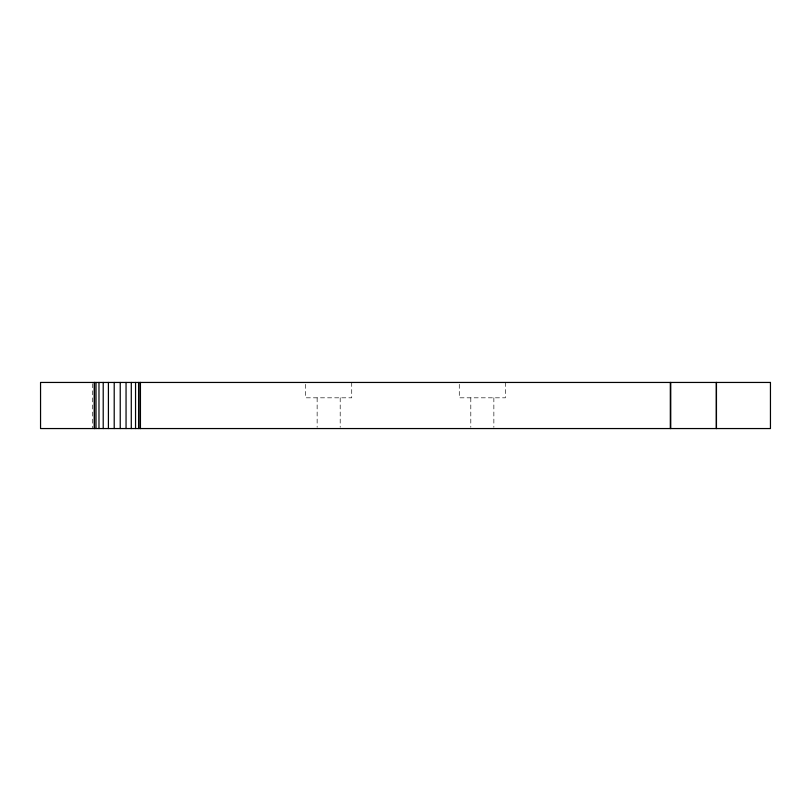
<?xml version="1.0" encoding="UTF-8"?>
<svg xmlns="http://www.w3.org/2000/svg" width="811" height="811" viewBox="0 0 811 811"><rect width="100%" height="100%" fill="white"/><g stroke="black" fill="none" stroke-linecap="round" stroke-linejoin="round"><path stroke-width="0.61" stroke-dasharray="4.05 3.04" d="M505.385 382.447L505.385 397.816L459.279 397.816L459.279 382.447M493.858 397.816L493.858 427.316M470.806 397.816L470.806 427.316M351.721 382.447L351.721 397.816L305.615 397.816L305.615 382.447M340.194 397.816L340.194 427.316M317.142 397.816L317.142 427.316M92.403 383.694L92.403 428.553"/><path stroke-width="1.22" d="M716.458 382.447L716.458 428.553M716.326 382.447L716.326 428.553M670.748 382.447L670.748 428.553M670.322 382.447L670.322 428.553M140.435 382.447L140.435 428.553M140.171 382.447L140.171 428.553M138.59 382.447L138.59 428.553M135.549 382.447L135.549 428.553M131.281 382.447L131.281 428.553M126.05 382.447L126.05 428.553M120.231 382.447L120.231 428.553M114.209 382.447L114.209 428.553M108.41 382.447L108.41 428.553M103.21 382.447L103.21 428.553M98.983 382.447L98.983 428.553M96.002 382.447L96.002 428.553M94.471 382.447L94.471 428.553M94.329 382.447L94.329 428.553M770.45 382.447L40.55 382.447L40.55 428.553L770.45 428.553L770.45 382.447"/></g></svg>
